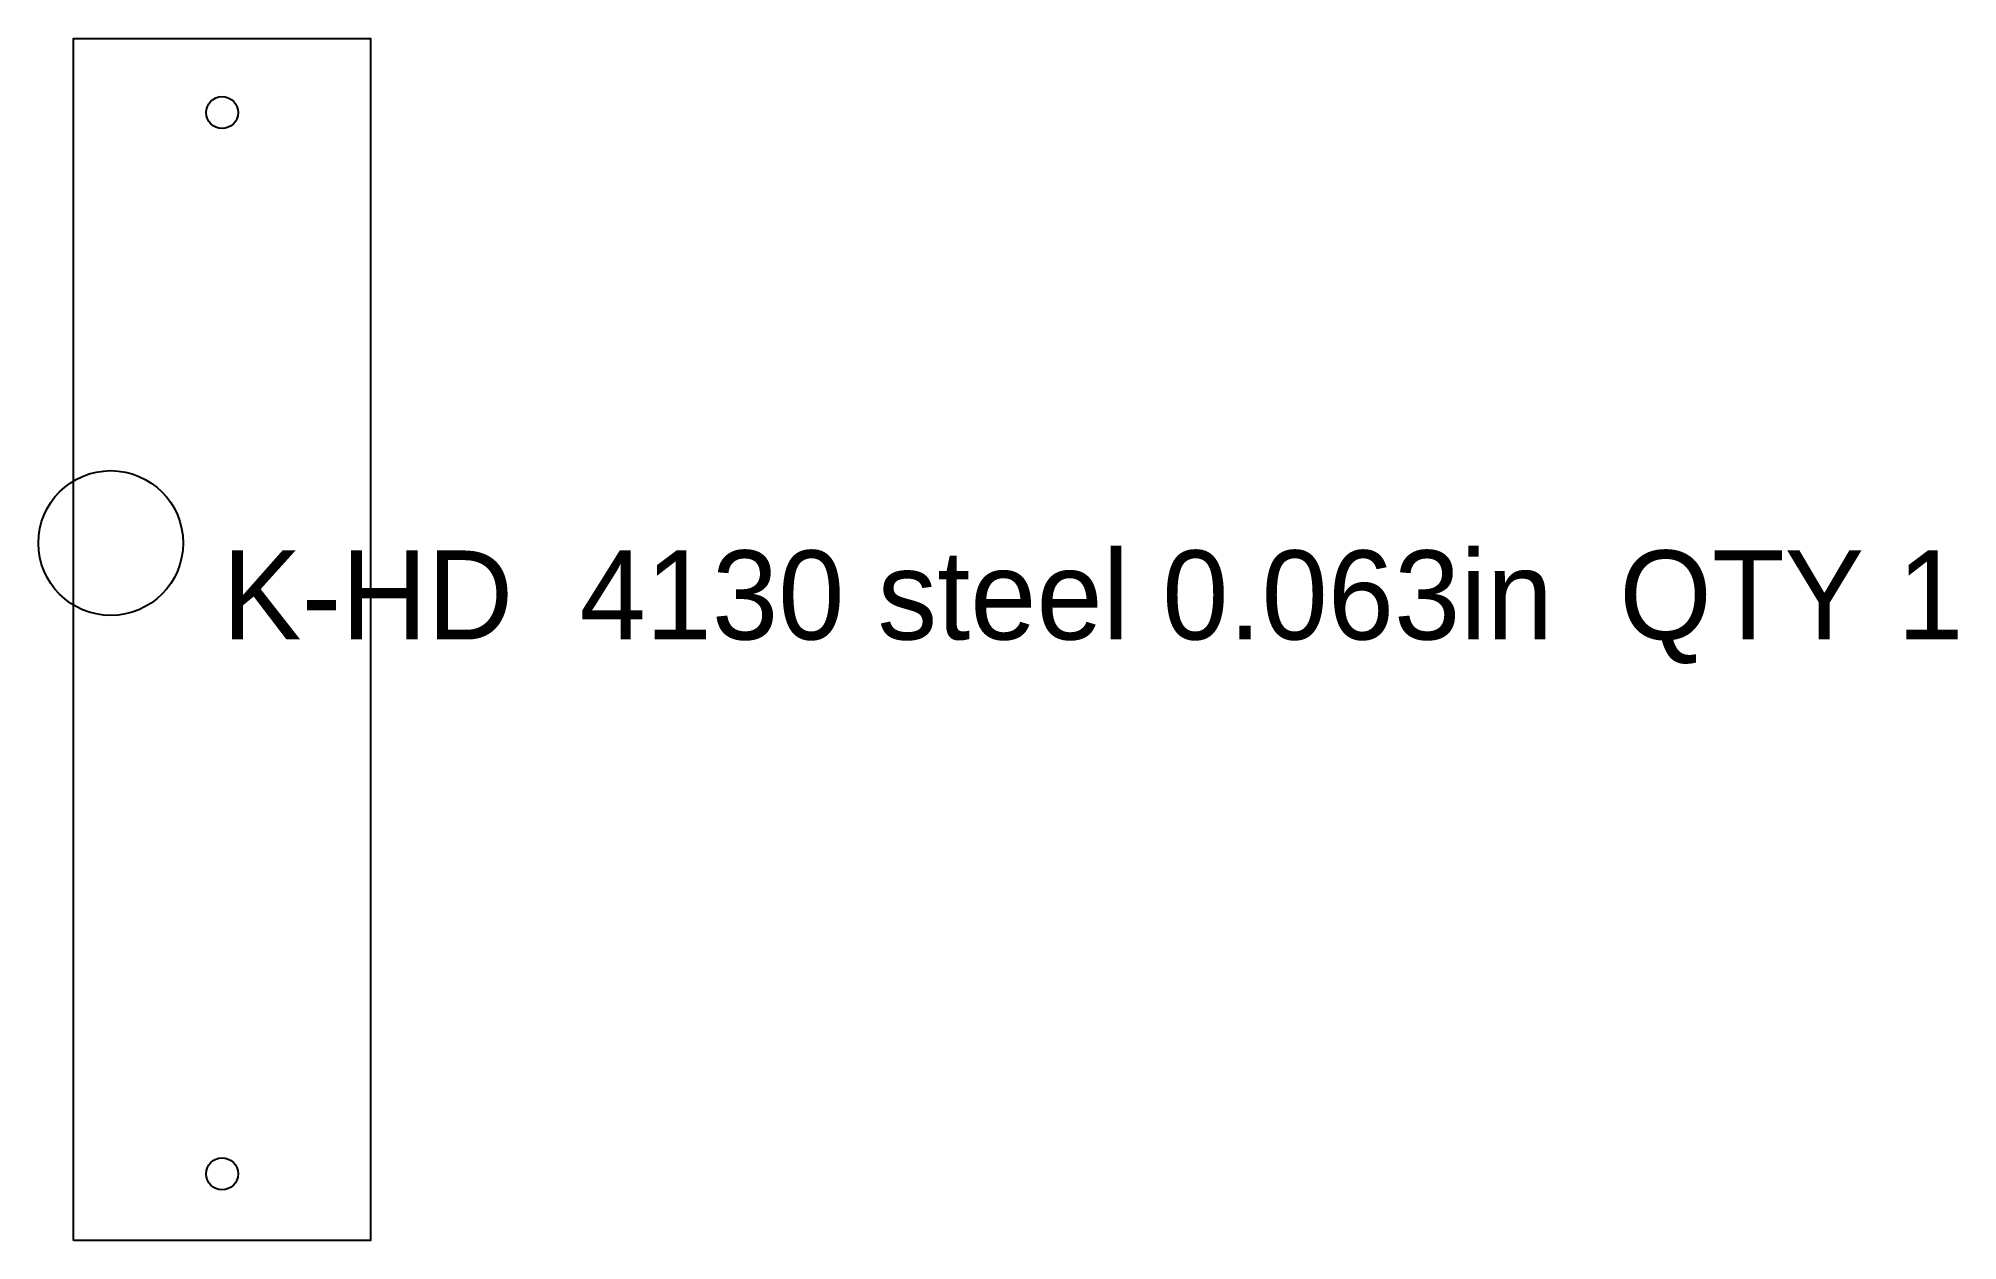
# Model space of a CAD drawing. Header units: millimetres. Extents: x -5 to 254, y 0 to 162.
import ezdxf

# ---------------------------------------------------------------- set-up
doc = ezdxf.new("R2010")
doc.units = ezdxf.units.MM
doc.layers.add('CUT', color=7, linetype='CONTINUOUS')
doc.layers.add('ETCH', color=8, linetype='CONTINUOUS')

msp = doc.modelspace()

# ---------------------------------------------------------------- linework, layer by layer
at = {"layer": 'CUT'}
msp.add_lwpolyline([(0, 0), (0, 162), (40, 162), (40, 0), (0, 0)], close=True, dxfattribs=at)
for centre, radius in [((20, 152), 2.15), ((5, 94), 9.75), ((20, 9), 2.15)]:
    msp.add_circle(centre, radius, dxfattribs=at)

# ---------------------------------------------------------------- texts
at = {"layer": 'ETCH'}
msp.add_text('K-HD  4130 steel 0.063in  QTY 1', height=12, dxfattribs=at).set_placement((20, 81))

doc.saveas('drawing.dxf')
